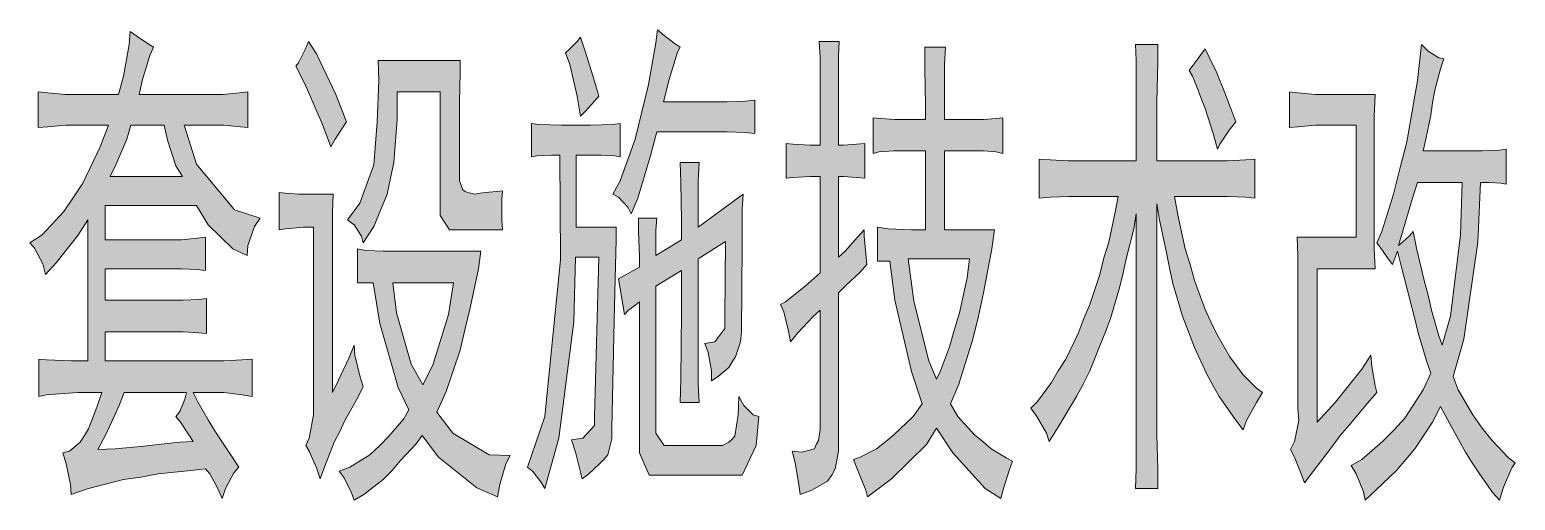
# Model space of a CAD drawing. Header units: millimetres. Extents: x 568 to 3948041, y -25191 to 63890.
# Drawn here: x 3943795 to 3945156, y -12671 to -12240 of the extents above; entities that cross this region are included whole.
import ezdxf

# ---------------------------------------------------------------- set-up
doc = ezdxf.new("R2010")
doc.units = ezdxf.units.MM

msp = doc.modelspace()

# ---------------------------------------------------------------- hatches: boundary and pattern name
h = msp.add_hatch(color=0)
h.paths.add_polyline_path([(3943908.5, -12255.7), (3943905.4, -12263.3), (3943898.6, -12285.3), (3943895.6, -12299), (3943964.7, -12299), (3943972.3, -12299), (3943987.5, -12297.5), (3943995.1, -12296.7), (3943995.1, -12329.4), (3943988.2, -12328.7), (3943973, -12327.1), (3943964.7, -12327.1), (3943936.6, -12327.1), (3943948, -12362.8), (3943982.9, -12404.6), (3944006.5, -12412.2), (3944001.2, -12419.8), (3943995.1, -12437.3), (3943994.3, -12446.4), (3943981.4, -12440.3), (3943958.6, -12418.3), (3943948, -12400.8), (3943864.4, -12400.8), (3943864.4, -12432), (3943926.7, -12432), (3943934.3, -12432), (3943948.7, -12430.5), (3943956.3, -12429.7), (3943956.3, -12460.1), (3943948.7, -12459.3), (3943934.3, -12458.6), (3943926.7, -12458.6), (3943864.4, -12458.6), (3943864.4, -12487.4), (3943928.2, -12487.4), (3943935.8, -12487.4), (3943950.3, -12486.7), (3943957.1, -12485.9), (3943957.1, -12517.8), (3943950.3, -12517.1), (3943935.8, -12516.3), (3943928.2, -12516.3), (3943864.4, -12516.3), (3943864.4, -12542.9), (3943965.4, -12542.9), (3943973, -12542.9), (3943989.8, -12542.1), (3943998.9, -12541.4), (3943998.9, -12575.6), (3943989.8, -12574.1), (3943973, -12571.8), (3943965.4, -12571.8), (3943944.9, -12571.8), (3943949.5, -12580.9), (3943958.6, -12596.8), (3943963.2, -12604.4), (3943967.7, -12611.3), (3943979.9, -12629.5), (3943986.7, -12640.1), (3943982.2, -12645.5), (3943974.6, -12659.9), (3943971.5, -12669), (3943967.7, -12659.9), (3943960.1, -12646.2), (3943956.3, -12641.7), (3943942.7, -12643.2), (3943913, -12646.2), (3943897.1, -12649.3), (3943881.1, -12651.5), (3943849.2, -12659.9), (3943833.3, -12665.2), (3943832.5, -12656.1), (3943828.7, -12637.1), (3943825.7, -12627.2), (3943831.7, -12625.7), (3943841.6, -12617.4), (3943845.4, -12611.3), (3943849.2, -12605.2), (3943856.8, -12585.4), (3943861.4, -12571.8), (3943839.3, -12571.8), (3943810.5, -12574.1), (3943803.6, -12575.6), (3943803.6, -12541.4), (3943810.5, -12542.1), (3943833.3, -12542.9), (3943848.4, -12542.9), (3943848.4, -12413.7), (3943839.3, -12428.2), (3943819.6, -12453.3), (3943809.7, -12463.9), (3943807.4, -12454), (3943799.8, -12439.6), (3943795.3, -12435), (3943806.7, -12427.4), (3943826.4, -12406.1), (3943835.5, -12393.2), (3943843.9, -12380.3), (3943859.8, -12346.9), (3943867.4, -12327.1), (3943835.5, -12327.1), (3943827.9, -12327.1), (3943812, -12328.7), (3943802.9, -12329.4), (3943802.9, -12296.7), (3943812, -12297.5), (3943827.9, -12299), (3943835.5, -12299), (3943876.6, -12299), (3943881.1, -12282.3), (3943886.4, -12253.4), (3943887.2, -12241.3), (3943893.3, -12245.8), (3943903.9, -12252.7)])
h.paths.add_polyline_path([(3943857.6, -12624.2), (3943873.5, -12623.4), (3943897.1, -12621.2), (3943905.4, -12620.4), (3943913, -12619.6), (3943932.8, -12617.4), (3943944.9, -12616.6), (3943941.1, -12610.5), (3943933.5, -12599.1), (3943929, -12593.8), (3943932.8, -12589.2), (3943937.3, -12577.9), (3943938.9, -12571.8), (3943881.9, -12571.8), (3943877.3, -12583.9), (3943865.2, -12609.8)])
h.paths.add_polyline_path([(3943935.1, -12374.2), (3943929, -12364.4), (3943921.4, -12340.8), (3943918.3, -12327.1), (3943888, -12327.1), (3943884.2, -12340), (3943874.3, -12363.6), (3943869, -12374.2)])
h = msp.add_hatch(color=0)
h.dxf.hatch_style = 2
h.paths.add_polyline_path([(3944390.9, -12255.7), (3944388.6, -12260.3), (3944381, -12285.3), (3944375.7, -12305.9), (3944425.9, -12305.9), (3944434.2, -12305.9), (3944450.9, -12305.1), (3944459.3, -12304.3), (3944459.3, -12334.7), (3944450.9, -12334), (3944434.2, -12333.2), (3944425.9, -12333.2), (3944369.6, -12333.2), (3944363.6, -12356), (3944352.2, -12394), (3944346.1, -12408.4), (3944343, -12402.3), (3944334.7, -12393.2), (3944329.4, -12390.2), (3944336.2, -12378), (3944349.9, -12340), (3944356, -12315), (3944362, -12289.9), (3944368.9, -12251.9), (3944370.4, -12239.8), (3944376.5, -12245.1), (3944386.4, -12252.7)])
h = msp.add_hatch(color=0)
h.dxf.hatch_style = 2
h.paths.add_polyline_path([(3944050.5, -12250.4), (3944058.1, -12261.8), (3944075.6, -12299), (3944085.5, -12324.1), (3944082.5, -12328.7), (3944074.9, -12340), (3944071.1, -12346.9), (3944063.5, -12326.4), (3944047.5, -12289.9), (3944039.1, -12273.2), (3944041.4, -12270.2), (3944047.5, -12258)])
h = msp.add_hatch(color=0)
h.dxf.hatch_style = 2
h.paths.add_polyline_path([(3944299.7, -12246.6), (3944304.3, -12260.3), (3944312.7, -12286.9), (3944316.5, -12300.5), (3944312.7, -12305.1), (3944304.3, -12314.2), (3944299.7, -12318.8), (3944296.7, -12300.5), (3944289.9, -12271.7), (3944286.1, -12261), (3944289.9, -12257.2), (3944296.7, -12250.4)])
h = msp.add_hatch(color=0)
h.dxf.hatch_style = 2
h.paths.add_polyline_path([(3944559.6, -12422.9), (3944559.6, -12428.9), (3944561.1, -12444.9), (3944561.9, -12454.8), (3944555.8, -12461.6), (3944542.9, -12473.8), (3944536, -12480.6), (3944536, -12615.1), (3944536, -12625.7), (3944533, -12641.7), (3944529.9, -12647.7), (3944526.1, -12653.1), (3944511.7, -12661.4), (3944501.1, -12665.2), (3944499.6, -12656.1), (3944496.5, -12636.4), (3944493.5, -12625.7), (3944502.6, -12626.5), (3944514, -12623.4), (3944515.5, -12619.6), (3944517.8, -12615.8), (3944519.3, -12606), (3944519.3, -12600.6), (3944519.3, -12496.6), (3944512.5, -12502.6), (3944498.8, -12517.1), (3944492, -12525.4), (3944490.4, -12515.6), (3944485.9, -12498.1), (3944482.8, -12491.2), (3944487.4, -12489), (3944505.6, -12474.5), (3944519.3, -12462.4), (3944519.3, -12374.2), (3944510.2, -12374.2), (3944494.2, -12375), (3944488.2, -12375.8), (3944488.2, -12343.8), (3944494.2, -12344.6), (3944510.2, -12345.4), (3944519.3, -12345.4), (3944519.3, -12313.5), (3944519.3, -12265.6), (3944518.5, -12250.4), (3944536.8, -12250.4), (3944536, -12263.3), (3944536, -12311.2), (3944536, -12345.4), (3944540.6, -12345.4), (3944552.7, -12344.6), (3944560.3, -12343.8), (3944560.3, -12375.8), (3944552.7, -12375), (3944540.6, -12374.2), (3944536, -12374.2), (3944536, -12447.9), (3944542.1, -12442.6), (3944553.5, -12429.7)])
h = msp.add_hatch(color=0)
h.paths.add_polyline_path([(3944571.7, -12420.6), (3944581.6, -12422.1), (3944602.9, -12422.9), (3944615.8, -12422.9), (3944615.8, -12350.7), (3944595.3, -12350.7), (3944586.9, -12350.7), (3944573.2, -12351.4), (3944567.9, -12353), (3944567.9, -12320.3), (3944574.8, -12321.1), (3944587.7, -12321.8), (3944593, -12321.8), (3944615.8, -12321.8), (3944615.8, -12308.9), (3944615, -12275.5), (3944615, -12255.7), (3944634, -12255.7), (3944633.3, -12271.7), (3944633.3, -12305.1), (3944633.3, -12321.8), (3944664.4, -12321.8), (3944669, -12321.8), (3944680.4, -12321.1), (3944686.5, -12320.3), (3944686.5, -12353), (3944680.4, -12351.4), (3944669, -12350.7), (3944664.4, -12350.7), (3944633.3, -12350.7), (3944633.3, -12422.9), (3944678.9, -12422.9), (3944676.6, -12440.3), (3944669, -12480.6), (3944664.4, -12501.9), (3944659.1, -12523.1), (3944646.2, -12564.2), (3944638.6, -12582.4), (3944645.4, -12593.8), (3944660.6, -12610.5), (3944668.2, -12616.6), (3944675.8, -12623.4), (3944689.5, -12631.8), (3944695.6, -12634.8), (3944692.5, -12643.2), (3944687.2, -12659.9), (3944684.9, -12669), (3944670.5, -12659.9), (3944640.9, -12627.2), (3944625.7, -12604.4), (3944616.6, -12619.6), (3944584.6, -12650.8), (3944562.6, -12667.5), (3944561.1, -12661.4), (3944554.3, -12644.7), (3944549.7, -12633.3), (3944555.8, -12631), (3944571, -12623.4), (3944579.3, -12616.6), (3944586.9, -12610.5), (3944604.4, -12593.8), (3944612.8, -12582.4), (3944602.9, -12552.8), (3944587.7, -12487.4), (3944583.1, -12451.7), (3944571.7, -12451.7)])
h.paths.add_polyline_path([(3944599.8, -12449.5), (3944605.2, -12488.2), (3944618.8, -12542.9), (3944625.7, -12559.6), (3944629.5, -12552), (3944637.8, -12530), (3944642.4, -12514), (3944646.9, -12498.8), (3944653.8, -12466.9), (3944656.1, -12449.5)])
h = msp.add_hatch(color=0)
h.dxf.hatch_style = 2
h.paths.add_polyline_path([(3944808.8, -12359.8), (3944808.8, -12325.6), (3944808.8, -12304.3), (3944808.8, -12267.9), (3944808, -12253.4), (3944828.5, -12253.4), (3944828.5, -12270.2), (3944827.8, -12305.9), (3944827.8, -12325.6), (3944827.8, -12359.8), (3944884.7, -12359.8), (3944892.3, -12359.8), (3944909.1, -12359), (3944917.4, -12358.3), (3944917.4, -12394), (3944909.1, -12393.2), (3944893.1, -12392.5), (3944885.5, -12392.5), (3944843.7, -12392.5), (3944846.8, -12409.2), (3944853.6, -12440.3), (3944858.2, -12454.8), (3944862, -12469.2), (3944871.8, -12495.8), (3944877.2, -12507.2), (3944882.5, -12518.6), (3944894.6, -12539.1), (3944900.7, -12547.5), (3944906.8, -12555.8), (3944918.9, -12568), (3944924.3, -12571.8), (3944918.9, -12580.9), (3944909.8, -12597.6), (3944906.8, -12606), (3944899.2, -12596.1), (3944884.7, -12575.6), (3944879.4, -12565.7), (3944873.4, -12555.1), (3944862, -12530.7), (3944856.6, -12516.3), (3944851.3, -12501.9), (3944842.2, -12472.2), (3944839.2, -12457.8), (3944836.1, -12442.6), (3944830, -12413.7), (3944827.8, -12399.3), (3944827.8, -12596.8), (3944827.8, -12610.5), (3944828.5, -12641.7), (3944828.5, -12659.9), (3944808, -12659.9), (3944808.8, -12641.7), (3944808.8, -12610.5), (3944808.8, -12596.8), (3944808.8, -12408.4), (3944806.5, -12422.1), (3944799.7, -12449.5), (3944796.6, -12463.9), (3944792.8, -12478.3), (3944785.2, -12504.2), (3944780.7, -12516.3), (3944776.1, -12527.7), (3944766.2, -12552), (3944760.1, -12564.2), (3944754.1, -12575.6), (3944738.1, -12602.2), (3944729, -12616.6), (3944726.7, -12609), (3944717.6, -12593.8), (3944712.3, -12586.2), (3944718.4, -12580.1), (3944731.3, -12562.7), (3944737.4, -12552), (3944744.2, -12541.4), (3944755.6, -12517.8), (3944760.9, -12504.2), (3944766.2, -12491.2), (3944775.3, -12463.9), (3944779.1, -12448.7), (3944783.7, -12434.3), (3944789.8, -12405.4), (3944792.1, -12392.5), (3944754.1, -12392.5), (3944747.2, -12392.5), (3944729.8, -12393.2), (3944719.9, -12394), (3944719.9, -12358.3), (3944729.8, -12359), (3944746.5, -12359.8), (3944753.3, -12359.8)])
h = msp.add_hatch(color=0)
h.dxf.hatch_style = 2
h.paths.add_polyline_path([(3944871.8, -12257.2), (3944875.6, -12264.8), (3944882.5, -12279.3), (3944885.5, -12286.1), (3944888.5, -12293.7), (3944895.4, -12311.9), (3944899.9, -12324.1), (3944893.9, -12331.7), (3944885.5, -12344.6), (3944883.2, -12349.2), (3944879.4, -12334.7), (3944871.8, -12311.9), (3944868.8, -12304.3), (3944865.8, -12296), (3944860.4, -12282.3), (3944857.4, -12277)])
h = msp.add_hatch(color=0)
h.paths.add_polyline_path([(3945099, -12557.3), (3945103.6, -12569.5), (3945117.2, -12592.3), (3945125.6, -12604.4), (3945134.7, -12615.8), (3945149.9, -12631.8), (3945156, -12636.4), (3945152.9, -12640.9), (3945145.3, -12658.4), (3945141.5, -12670.5), (3945135.5, -12663.7), (3945123.3, -12646.2), (3945116.5, -12636.4), (3945110.4, -12626.5), (3945096, -12600.6), (3945087.6, -12584.7), (3945080, -12599.1), (3945064, -12623.4), (3945055.7, -12633.3), (3945047.3, -12643.2), (3945028.3, -12661.4), (3945018.5, -12670.5), (3945016.9, -12662.9), (3945010.1, -12646.2), (3945005.5, -12638.6), (3945015.4, -12633.3), (3945034.4, -12616.6), (3945045.1, -12606), (3945054.9, -12595.3), (3945071.6, -12569.5), (3945078.5, -12554.3), (3945074.7, -12542.9), (3945067.1, -12517.1), (3945063.3, -12501.9), (3945059.5, -12486.7), (3945051.9, -12457), (3945048.1, -12442.6), (3945043.5, -12454.8), (3945039, -12448.7), (3945032.1, -12438.8), (3945029.1, -12435), (3945033.7, -12424.4), (3945044.3, -12390.2), (3945050.4, -12365.9), (3945056.5, -12342.3), (3945066.3, -12286.1), (3945070.1, -12253.4), (3945076.2, -12259.5), (3945086.1, -12265.6), (3945090.6, -12266.4), (3945087.6, -12275.5), (3945082.3, -12295.2), (3945080, -12306.6), (3945078.5, -12318), (3945073.9, -12340), (3945071.6, -12350.7), (3945116.5, -12350.7), (3945125.6, -12350.7), (3945141.5, -12349.9), (3945147.6, -12349.2), (3945147.6, -12381.1), (3945143.1, -12380.3), (3945131.7, -12379.6), (3945124.1, -12379.6), (3945121.8, -12434.3), (3945108.9, -12523.1)])
h.paths.add_polyline_path([(3945048.9, -12437.3), (3945052.7, -12434.3), (3945059.5, -12428.2), (3945062.5, -12424.4), (3945065.6, -12439.6), (3945072.4, -12469.2), (3945076.2, -12482.9), (3945079.2, -12496.6), (3945086.1, -12520.1), (3945089.1, -12528.5), (3945096.7, -12501.9), (3945105.8, -12427.4), (3945107.4, -12379.6), (3945066.3, -12379.6), (3945061.8, -12394), (3945053.4, -12422.9)])
h = msp.add_hatch(color=0)
h.dxf.hatch_style = 2
h.paths.add_polyline_path([(3944187.3, -12422.9), (3944179.7, -12422.9), (3944171.3, -12409.9), (3944171.3, -12397.8), (3944171.3, -12296.7), (3944131.8, -12296.7), (3944131.8, -12321.8), (3944128.8, -12361.3), (3944125.8, -12375.8), (3944122.7, -12390.2), (3944110.6, -12419.8), (3944100.7, -12435), (3944099.2, -12428.9), (3944092.3, -12418.3), (3944086.2, -12413.7), (3944097.6, -12398.5), (3944110.6, -12363.6), (3944112.1, -12343.8), (3944113.6, -12324.1), (3944115.1, -12286.1), (3944114.4, -12267.9), (3944189.6, -12267.9), (3944189.6, -12279.3), (3944188.8, -12305.9), (3944188.8, -12321.8), (3944188.8, -12370.4), (3944188.8, -12378), (3944191.9, -12386.4), (3944194.1, -12387.9), (3944196.4, -12388.7), (3944203.3, -12390.2), (3944207.8, -12389.4), (3944212.4, -12388.7), (3944223, -12387.9), (3944228.3, -12387.2), (3944227.6, -12395.5), (3944227.6, -12413.7), (3944228.3, -12422.9)])
h = msp.add_hatch(color=0)
h.dxf.hatch_style = 2
h.paths.add_polyline_path([(3945027.6, -12299), (3945026.8, -12319.5), (3945026.8, -12360.6), (3945026.8, -12381.1), (3945026.8, -12402.3), (3945026.8, -12440.3), (3945027.6, -12458.6), (3944974.4, -12458.6), (3944974.4, -12599.1), (3944991.1, -12580.9), (3945015.4, -12550.5), (3945023.8, -12537.6), (3945024.5, -12548.2), (3945027.6, -12565.7), (3945029.1, -12571.8), (3945020.7, -12581.6), (3945004, -12601.4), (3944995.7, -12611.3), (3944988.1, -12621.2), (3944971.4, -12643.2), (3944963, -12654.6), (3944960, -12646.2), (3944953.9, -12631), (3944950.1, -12624.2), (3944953.9, -12616.6), (3944957.7, -12597.6), (3944956.9, -12586.2), (3944956.9, -12487.4), (3944956.9, -12474.5), (3944956.9, -12446.4), (3944956.2, -12429.7), (3945010.1, -12429.7), (3945010.1, -12327.1), (3944980.5, -12327.1), (3944972.9, -12327.1), (3944956.9, -12328.7), (3944949.3, -12329.4), (3944949.3, -12296.7), (3944956.9, -12297.5), (3944972.9, -12299), (3944980.5, -12299)])
h = msp.add_hatch(color=0)
h.dxf.hatch_style = 2
h.paths.add_polyline_path([(3944336.2, -12356), (3944330.9, -12355.2), (3944318.7, -12354.5), (3944312.7, -12354.5), (3944295.9, -12354.5), (3944295.9, -12420.6), (3944332.4, -12420.6), (3944332.4, -12432), (3944331.6, -12467.7), (3944330.9, -12492.8), (3944328.6, -12604.4), (3944328.6, -12614.3), (3944324.8, -12628.8), (3944321, -12633.3), (3944317.2, -12637.1), (3944307.3, -12646.2), (3944301.3, -12650.8), (3944299.7, -12644.7), (3944295.2, -12626.5), (3944291.4, -12615.1), (3944302, -12613.6), (3944312.7, -12602.2), (3944312.7, -12593.8), (3944316.5, -12447.9), (3944295.2, -12447.9), (3944293.7, -12507.2), (3944280, -12613.6), (3944267.1, -12659.9), (3944263.3, -12653.8), (3944255.7, -12643.9), (3944251.1, -12640.1), (3944267.1, -12593.8), (3944281.5, -12450.2), (3944280.7, -12354.5), (3944273.1, -12354.5), (3944260.2, -12355.2), (3944254.9, -12356), (3944254.9, -12325.6), (3944261.8, -12326.4), (3944282.3, -12327.1), (3944295.2, -12327.1), (3944308.9, -12327.1), (3944329.4, -12326.4), (3944336.2, -12325.6)])
h = msp.add_hatch(color=0)
h.dxf.hatch_style = 2
h.paths.add_polyline_path([(3944353.7, -12457), (3944353.7, -12447.2), (3944352.9, -12424.4), (3944352.9, -12412.2), (3944369.6, -12412.2), (3944368.9, -12423.6), (3944368.9, -12440.3), (3944368.9, -12446.4), (3944392.4, -12432), (3944392.4, -12414.5), (3944391.7, -12379.6), (3944390.9, -12361.3), (3944408.4, -12361.3), (3944407.6, -12378), (3944407.6, -12407.7), (3944407.6, -12420.6), (3944448.7, -12390.2), (3944447.9, -12403.9), (3944447.9, -12427.4), (3944447.9, -12437.3), (3944447.1, -12516.3), (3944446.4, -12525.4), (3944441.8, -12539.1), (3944438.8, -12543.7), (3944435.7, -12549), (3944425.9, -12557.3), (3944419.8, -12561.1), (3944419.8, -12552), (3944416.7, -12535.3), (3944413.7, -12526.9), (3944422.8, -12525.4), (3944431.9, -12513.3), (3944431.9, -12503.4), (3944432.7, -12433.5), (3944407.6, -12449.5), (3944407.6, -12498.1), (3944407.6, -12564.2), (3944408.4, -12580.9), (3944390.9, -12580.9), (3944391.7, -12559.6), (3944392.4, -12498.8), (3944392.4, -12460.1), (3944368.9, -12474.5), (3944368.9, -12596.8), (3944368.9, -12609), (3944376.5, -12620.4), (3944384.1, -12620.4), (3944425.1, -12620.4), (3944429.7, -12620.4), (3944435.7, -12617.4), (3944438, -12615.1), (3944441.1, -12612), (3944444.1, -12592.3), (3944444.9, -12575.6), (3944449.4, -12583.9), (3944457.8, -12592.3), (3944463.1, -12593.8), (3944460.8, -12620.4), (3944447.9, -12647.7), (3944437.3, -12647.7), (3944371.2, -12647.7), (3944362.8, -12647.7), (3944353.7, -12627.2), (3944353.7, -12607.5), (3944353.7, -12489), (3944350.6, -12491.2), (3944343.8, -12496.6), (3944340, -12500.4), (3944334.7, -12467.7)])
h = msp.add_hatch(color=0)
h.dxf.hatch_style = 2
h.paths.add_polyline_path([(3944073.3, -12390.2), (3944072.6, -12406.9), (3944072.6, -12442.6), (3944072.6, -12462.4), (3944072.6, -12571.8), (3944077.9, -12561.1), (3944087.8, -12539.9), (3944092.3, -12528.5), (3944093.1, -12537.6), (3944097.6, -12556.6), (3944100.7, -12566.5), (3944095.4, -12577.1), (3944084, -12597.6), (3944079.4, -12607.5), (3944074.1, -12617.4), (3944065.7, -12639.4), (3944061.2, -12650.8), (3944058.1, -12640.9), (3944051.3, -12625.7), (3944048.3, -12620.4), (3944051.3, -12613.6), (3944055.1, -12592.3), (3944055.1, -12579.4), (3944055.1, -12420.6), (3944046, -12420.6), (3944030, -12422.1), (3944023.9, -12422.9), (3944023.9, -12388.7), (3944029.3, -12389.4), (3944041.4, -12390.2), (3944048.3, -12390.2)])
h = msp.add_hatch(color=0)
h.paths.add_polyline_path([(3944095.4, -12440.3), (3944103, -12441.9), (3944118.9, -12442.6), (3944128, -12442.6), (3944208.6, -12442.6), (3944206.3, -12458.6), (3944198.7, -12494.3), (3944194.1, -12513.3), (3944189.6, -12533), (3944176.7, -12571), (3944168.3, -12590), (3944182.7, -12609), (3944216.2, -12628.8), (3944235.2, -12629.5), (3944231.4, -12637.1), (3944226, -12656.1), (3944223.8, -12667.5), (3944204.8, -12659.1), (3944169.8, -12631), (3944154.6, -12611.3), (3944149.3, -12618.9), (3944134.9, -12634.1), (3944127.3, -12643.2), (3944118.9, -12651.5), (3944101.4, -12665.2), (3944092.3, -12670.5), (3944090, -12663.7), (3944083.2, -12650), (3944078.7, -12643.9), (3944088.5, -12640.1), (3944106.8, -12628.8), (3944115.9, -12620.4), (3944124.2, -12612), (3944137.9, -12596.1), (3944142.5, -12587.7), (3944132.6, -12567.2), (3944115.9, -12508.7), (3944109.8, -12471.5), (3944095.4, -12471.5)])
h.paths.add_polyline_path([(3944155.4, -12564.9), (3944164.5, -12546.7), (3944178.9, -12500.4), (3944183.5, -12471.5), (3944128, -12471.5), (3944131.1, -12498.8), (3944144.7, -12545.9)])

# ---------------------------------------------------------------- linework, layer by layer
at = {"color": 0, "lineweight": 0}
for points in [[(3943908.5, -12255.7), (3943905.4, -12263.3), (3943898.6, -12285.3), (3943895.6, -12299), (3943964.7, -12299), (3943972.3, -12299), (3943987.5, -12297.5), (3943995.1, -12296.7), (3943995.1, -12329.4), (3943988.2, -12328.7), (3943973, -12327.1), (3943964.7, -12327.1), (3943936.6, -12327.1), (3943948, -12362.8), (3943982.9, -12404.6), (3944006.5, -12412.2), (3944001.2, -12419.8), (3943995.1, -12437.3), (3943994.3, -12446.4), (3943981.4, -12440.3), (3943958.6, -12418.3), (3943948, -12400.8), (3943864.4, -12400.8), (3943864.4, -12432), (3943926.7, -12432), (3943934.3, -12432), (3943948.7, -12430.5), (3943956.3, -12429.7), (3943956.3, -12460.1), (3943948.7, -12459.3), (3943934.3, -12458.6), (3943926.7, -12458.6), (3943864.4, -12458.6), (3943864.4, -12487.4), (3943928.2, -12487.4), (3943935.8, -12487.4), (3943950.3, -12486.7), (3943957.1, -12485.9), (3943957.1, -12517.8), (3943950.3, -12517.1), (3943935.8, -12516.3), (3943928.2, -12516.3), (3943864.4, -12516.3), (3943864.4, -12542.9), (3943965.4, -12542.9), (3943973, -12542.9), (3943989.8, -12542.1), (3943998.9, -12541.4), (3943998.9, -12575.6), (3943989.8, -12574.1), (3943973, -12571.8), (3943965.4, -12571.8), (3943944.9, -12571.8), (3943949.5, -12580.9), (3943958.6, -12596.8), (3943963.2, -12604.4), (3943967.7, -12611.3), (3943979.9, -12629.5), (3943986.7, -12640.1), (3943982.2, -12645.5), (3943974.6, -12659.9), (3943971.5, -12669), (3943967.7, -12659.9), (3943960.1, -12646.2), (3943956.3, -12641.7), (3943942.7, -12643.2), (3943913, -12646.2), (3943897.1, -12649.3), (3943881.1, -12651.5), (3943849.2, -12659.9), (3943833.3, -12665.2), (3943832.5, -12656.1), (3943828.7, -12637.1), (3943825.7, -12627.2), (3943831.7, -12625.7), (3943841.6, -12617.4), (3943845.4, -12611.3), (3943849.2, -12605.2), (3943856.8, -12585.4), (3943861.4, -12571.8), (3943839.3, -12571.8), (3943810.5, -12574.1), (3943803.6, -12575.6), (3943803.6, -12541.4), (3943810.5, -12542.1), (3943833.3, -12542.9), (3943848.4, -12542.9), (3943848.4, -12413.7), (3943839.3, -12428.2), (3943819.6, -12453.3), (3943809.7, -12463.9), (3943807.4, -12454), (3943799.8, -12439.6), (3943795.3, -12435), (3943806.7, -12427.4), (3943826.4, -12406.1), (3943835.5, -12393.2), (3943843.9, -12380.3), (3943859.8, -12346.9), (3943867.4, -12327.1), (3943835.5, -12327.1), (3943827.9, -12327.1), (3943812, -12328.7), (3943802.9, -12329.4), (3943802.9, -12296.7), (3943812, -12297.5), (3943827.9, -12299), (3943835.5, -12299), (3943876.6, -12299), (3943881.1, -12282.3), (3943886.4, -12253.4), (3943887.2, -12241.3), (3943893.3, -12245.8), (3943903.9, -12252.7)], [(3944390.9, -12255.7), (3944388.6, -12260.3), (3944381, -12285.3), (3944375.7, -12305.9), (3944425.9, -12305.9), (3944434.2, -12305.9), (3944450.9, -12305.1), (3944459.3, -12304.3), (3944459.3, -12334.7), (3944450.9, -12334), (3944434.2, -12333.2), (3944425.9, -12333.2), (3944369.6, -12333.2), (3944363.6, -12356), (3944352.2, -12394), (3944346.1, -12408.4), (3944343, -12402.3), (3944334.7, -12393.2), (3944329.4, -12390.2), (3944336.2, -12378), (3944349.9, -12340), (3944356, -12315), (3944362, -12289.9), (3944368.9, -12251.9), (3944370.4, -12239.8), (3944376.5, -12245.1), (3944386.4, -12252.7)], [(3944050.5, -12250.4), (3944058.1, -12261.8), (3944075.6, -12299), (3944085.5, -12324.1), (3944082.5, -12328.7), (3944074.9, -12340), (3944071.1, -12346.9), (3944063.5, -12326.4), (3944047.5, -12289.9), (3944039.1, -12273.2), (3944041.4, -12270.2), (3944047.5, -12258)], [(3944299.7, -12246.6), (3944304.3, -12260.3), (3944312.7, -12286.9), (3944316.5, -12300.5), (3944312.7, -12305.1), (3944304.3, -12314.2), (3944299.7, -12318.8), (3944296.7, -12300.5), (3944289.9, -12271.7), (3944286.1, -12261), (3944289.9, -12257.2), (3944296.7, -12250.4)], [(3944559.6, -12422.9), (3944559.6, -12428.9), (3944561.1, -12444.9), (3944561.9, -12454.8), (3944555.8, -12461.6), (3944542.9, -12473.8), (3944536, -12480.6), (3944536, -12615.1), (3944536, -12625.7), (3944533, -12641.7), (3944529.9, -12647.7), (3944526.1, -12653.1), (3944511.7, -12661.4), (3944501.1, -12665.2), (3944499.6, -12656.1), (3944496.5, -12636.4), (3944493.5, -12625.7), (3944502.6, -12626.5), (3944514, -12623.4), (3944515.5, -12619.6), (3944517.8, -12615.8), (3944519.3, -12606), (3944519.3, -12600.6), (3944519.3, -12496.6), (3944512.5, -12502.6), (3944498.8, -12517.1), (3944492, -12525.4), (3944490.4, -12515.6), (3944485.9, -12498.1), (3944482.8, -12491.2), (3944487.4, -12489), (3944505.6, -12474.5), (3944519.3, -12462.4), (3944519.3, -12374.2), (3944510.2, -12374.2), (3944494.2, -12375), (3944488.2, -12375.8), (3944488.2, -12343.8), (3944494.2, -12344.6), (3944510.2, -12345.4), (3944519.3, -12345.4), (3944519.3, -12313.5), (3944519.3, -12265.6), (3944518.5, -12250.4), (3944536.8, -12250.4), (3944536, -12263.3), (3944536, -12311.2), (3944536, -12345.4), (3944540.6, -12345.4), (3944552.7, -12344.6), (3944560.3, -12343.8), (3944560.3, -12375.8), (3944552.7, -12375), (3944540.6, -12374.2), (3944536, -12374.2), (3944536, -12447.9), (3944542.1, -12442.6), (3944553.5, -12429.7)], [(3944571.7, -12420.6), (3944581.6, -12422.1), (3944602.9, -12422.9), (3944615.8, -12422.9), (3944615.8, -12350.7), (3944595.3, -12350.7), (3944586.9, -12350.7), (3944573.2, -12351.4), (3944567.9, -12353), (3944567.9, -12320.3), (3944574.8, -12321.1), (3944587.7, -12321.8), (3944593, -12321.8), (3944615.8, -12321.8), (3944615.8, -12308.9), (3944615, -12275.5), (3944615, -12255.7), (3944634, -12255.7), (3944633.3, -12271.7), (3944633.3, -12305.1), (3944633.3, -12321.8), (3944664.4, -12321.8), (3944669, -12321.8), (3944680.4, -12321.1), (3944686.5, -12320.3), (3944686.5, -12353), (3944680.4, -12351.4), (3944669, -12350.7), (3944664.4, -12350.7), (3944633.3, -12350.7), (3944633.3, -12422.9), (3944678.9, -12422.9), (3944676.6, -12440.3), (3944669, -12480.6), (3944664.4, -12501.9), (3944659.1, -12523.1), (3944646.2, -12564.2), (3944638.6, -12582.4), (3944645.4, -12593.8), (3944660.6, -12610.5), (3944668.2, -12616.6), (3944675.8, -12623.4), (3944689.5, -12631.8), (3944695.6, -12634.8), (3944692.5, -12643.2), (3944687.2, -12659.9), (3944684.9, -12669), (3944670.5, -12659.9), (3944640.9, -12627.2), (3944625.7, -12604.4), (3944616.6, -12619.6), (3944584.6, -12650.8), (3944562.6, -12667.5), (3944561.1, -12661.4), (3944554.3, -12644.7), (3944549.7, -12633.3), (3944555.8, -12631), (3944571, -12623.4), (3944579.3, -12616.6), (3944586.9, -12610.5), (3944604.4, -12593.8), (3944612.8, -12582.4), (3944602.9, -12552.8), (3944587.7, -12487.4), (3944583.1, -12451.7), (3944571.7, -12451.7)], [(3944808.8, -12359.8), (3944808.8, -12325.6), (3944808.8, -12304.3), (3944808.8, -12267.9), (3944808, -12253.4), (3944828.5, -12253.4), (3944828.5, -12270.2), (3944827.8, -12305.9), (3944827.8, -12325.6), (3944827.8, -12359.8), (3944884.7, -12359.8), (3944892.3, -12359.8), (3944909.1, -12359), (3944917.4, -12358.3), (3944917.4, -12394), (3944909.1, -12393.2), (3944893.1, -12392.5), (3944885.5, -12392.5), (3944843.7, -12392.5), (3944846.8, -12409.2), (3944853.6, -12440.3), (3944858.2, -12454.8), (3944862, -12469.2), (3944871.8, -12495.8), (3944877.2, -12507.2), (3944882.5, -12518.6), (3944894.6, -12539.1), (3944900.7, -12547.5), (3944906.8, -12555.8), (3944918.9, -12568), (3944924.3, -12571.8), (3944918.9, -12580.9), (3944909.8, -12597.6), (3944906.8, -12606), (3944899.2, -12596.1), (3944884.7, -12575.6), (3944879.4, -12565.7), (3944873.4, -12555.1), (3944862, -12530.7), (3944856.6, -12516.3), (3944851.3, -12501.9), (3944842.2, -12472.2), (3944839.2, -12457.8), (3944836.1, -12442.6), (3944830, -12413.7), (3944827.8, -12399.3), (3944827.8, -12596.8), (3944827.8, -12610.5), (3944828.5, -12641.7), (3944828.5, -12659.9), (3944808, -12659.9), (3944808.8, -12641.7), (3944808.8, -12610.5), (3944808.8, -12596.8), (3944808.8, -12408.4), (3944806.5, -12422.1), (3944799.7, -12449.5), (3944796.6, -12463.9), (3944792.8, -12478.3), (3944785.2, -12504.2), (3944780.7, -12516.3), (3944776.1, -12527.7), (3944766.2, -12552), (3944760.1, -12564.2), (3944754.1, -12575.6), (3944738.1, -12602.2), (3944729, -12616.6), (3944726.7, -12609), (3944717.6, -12593.8), (3944712.3, -12586.2), (3944718.4, -12580.1), (3944731.3, -12562.7), (3944737.4, -12552), (3944744.2, -12541.4), (3944755.6, -12517.8), (3944760.9, -12504.2), (3944766.2, -12491.2), (3944775.3, -12463.9), (3944779.1, -12448.7), (3944783.7, -12434.3), (3944789.8, -12405.4), (3944792.1, -12392.5), (3944754.1, -12392.5), (3944747.2, -12392.5), (3944729.8, -12393.2), (3944719.9, -12394), (3944719.9, -12358.3), (3944729.8, -12359), (3944746.5, -12359.8), (3944753.3, -12359.8)], [(3944871.8, -12257.2), (3944875.6, -12264.8), (3944882.5, -12279.3), (3944885.5, -12286.1), (3944888.5, -12293.7), (3944895.4, -12311.9), (3944899.9, -12324.1), (3944893.9, -12331.7), (3944885.5, -12344.6), (3944883.2, -12349.2), (3944879.4, -12334.7), (3944871.8, -12311.9), (3944868.8, -12304.3), (3944865.8, -12296), (3944860.4, -12282.3), (3944857.4, -12277)], [(3945099, -12557.3), (3945103.6, -12569.5), (3945117.2, -12592.3), (3945125.6, -12604.4), (3945134.7, -12615.8), (3945149.9, -12631.8), (3945156, -12636.4), (3945152.9, -12640.9), (3945145.3, -12658.4), (3945141.5, -12670.5), (3945135.5, -12663.7), (3945123.3, -12646.2), (3945116.5, -12636.4), (3945110.4, -12626.5), (3945096, -12600.6), (3945087.6, -12584.7), (3945080, -12599.1), (3945064, -12623.4), (3945055.7, -12633.3), (3945047.3, -12643.2), (3945028.3, -12661.4), (3945018.5, -12670.5), (3945016.9, -12662.9), (3945010.1, -12646.2), (3945005.5, -12638.6), (3945015.4, -12633.3), (3945034.4, -12616.6), (3945045.1, -12606), (3945054.9, -12595.3), (3945071.6, -12569.5), (3945078.5, -12554.3), (3945074.7, -12542.9), (3945067.1, -12517.1), (3945063.3, -12501.9), (3945059.5, -12486.7), (3945051.9, -12457), (3945048.1, -12442.6), (3945043.5, -12454.8), (3945039, -12448.7), (3945032.1, -12438.8), (3945029.1, -12435), (3945033.7, -12424.4), (3945044.3, -12390.2), (3945050.4, -12365.9), (3945056.5, -12342.3), (3945066.3, -12286.1), (3945070.1, -12253.4), (3945076.2, -12259.5), (3945086.1, -12265.6), (3945090.6, -12266.4), (3945087.6, -12275.5), (3945082.3, -12295.2), (3945080, -12306.6), (3945078.5, -12318), (3945073.9, -12340), (3945071.6, -12350.7), (3945116.5, -12350.7), (3945125.6, -12350.7), (3945141.5, -12349.9), (3945147.6, -12349.2), (3945147.6, -12381.1), (3945143.1, -12380.3), (3945131.7, -12379.6), (3945124.1, -12379.6), (3945121.8, -12434.3), (3945108.9, -12523.1)], [(3944187.3, -12422.9), (3944179.7, -12422.9), (3944171.3, -12409.9), (3944171.3, -12397.8), (3944171.3, -12296.7), (3944131.8, -12296.7), (3944131.8, -12321.8), (3944128.8, -12361.3), (3944125.8, -12375.8), (3944122.7, -12390.2), (3944110.6, -12419.8), (3944100.7, -12435), (3944099.2, -12428.9), (3944092.3, -12418.3), (3944086.2, -12413.7), (3944097.6, -12398.5), (3944110.6, -12363.6), (3944112.1, -12343.8), (3944113.6, -12324.1), (3944115.1, -12286.1), (3944114.4, -12267.9), (3944189.6, -12267.9), (3944189.6, -12279.3), (3944188.8, -12305.9), (3944188.8, -12321.8), (3944188.8, -12370.4), (3944188.8, -12378), (3944191.9, -12386.4), (3944194.1, -12387.9), (3944196.4, -12388.7), (3944203.3, -12390.2), (3944207.8, -12389.4), (3944212.4, -12388.7), (3944223, -12387.9), (3944228.3, -12387.2), (3944227.6, -12395.5), (3944227.6, -12413.7), (3944228.3, -12422.9)], [(3945027.6, -12299), (3945026.8, -12319.5), (3945026.8, -12360.6), (3945026.8, -12381.1), (3945026.8, -12402.3), (3945026.8, -12440.3), (3945027.6, -12458.6), (3944974.4, -12458.6), (3944974.4, -12599.1), (3944991.1, -12580.9), (3945015.4, -12550.5), (3945023.8, -12537.6), (3945024.5, -12548.2), (3945027.6, -12565.7), (3945029.1, -12571.8), (3945020.7, -12581.6), (3945004, -12601.4), (3944995.7, -12611.3), (3944988.1, -12621.2), (3944971.4, -12643.2), (3944963, -12654.6), (3944960, -12646.2), (3944953.9, -12631), (3944950.1, -12624.2), (3944953.9, -12616.6), (3944957.7, -12597.6), (3944956.9, -12586.2), (3944956.9, -12487.4), (3944956.9, -12474.5), (3944956.9, -12446.4), (3944956.2, -12429.7), (3945010.1, -12429.7), (3945010.1, -12327.1), (3944980.5, -12327.1), (3944972.9, -12327.1), (3944956.9, -12328.7), (3944949.3, -12329.4), (3944949.3, -12296.7), (3944956.9, -12297.5), (3944972.9, -12299), (3944980.5, -12299)], [(3943935.1, -12374.2), (3943929, -12364.4), (3943921.4, -12340.8), (3943918.3, -12327.1), (3943888, -12327.1), (3943884.2, -12340), (3943874.3, -12363.6), (3943869, -12374.2)], [(3944336.2, -12356), (3944330.9, -12355.2), (3944318.7, -12354.5), (3944312.7, -12354.5), (3944295.9, -12354.5), (3944295.9, -12420.6), (3944332.4, -12420.6), (3944332.4, -12432), (3944331.6, -12467.7), (3944330.9, -12492.8), (3944328.6, -12604.4), (3944328.6, -12614.3), (3944324.8, -12628.8), (3944321, -12633.3), (3944317.2, -12637.1), (3944307.3, -12646.2), (3944301.3, -12650.8), (3944299.7, -12644.7), (3944295.2, -12626.5), (3944291.4, -12615.1), (3944302, -12613.6), (3944312.7, -12602.2), (3944312.7, -12593.8), (3944316.5, -12447.9), (3944295.2, -12447.9), (3944293.7, -12507.2), (3944280, -12613.6), (3944267.1, -12659.9), (3944263.3, -12653.8), (3944255.7, -12643.9), (3944251.1, -12640.1), (3944267.1, -12593.8), (3944281.5, -12450.2), (3944280.7, -12354.5), (3944273.1, -12354.5), (3944260.2, -12355.2), (3944254.9, -12356), (3944254.9, -12325.6), (3944261.8, -12326.4), (3944282.3, -12327.1), (3944295.2, -12327.1), (3944308.9, -12327.1), (3944329.4, -12326.4), (3944336.2, -12325.6)], [(3944353.7, -12457), (3944353.7, -12447.2), (3944352.9, -12424.4), (3944352.9, -12412.2), (3944369.6, -12412.2), (3944368.9, -12423.6), (3944368.9, -12440.3), (3944368.9, -12446.4), (3944392.4, -12432), (3944392.4, -12414.5), (3944391.7, -12379.6), (3944390.9, -12361.3), (3944408.4, -12361.3), (3944407.6, -12378), (3944407.6, -12407.7), (3944407.6, -12420.6), (3944448.7, -12390.2), (3944447.9, -12403.9), (3944447.9, -12427.4), (3944447.9, -12437.3), (3944447.1, -12516.3), (3944446.4, -12525.4), (3944441.8, -12539.1), (3944438.8, -12543.7), (3944435.7, -12549), (3944425.9, -12557.3), (3944419.8, -12561.1), (3944419.8, -12552), (3944416.7, -12535.3), (3944413.7, -12526.9), (3944422.8, -12525.4), (3944431.9, -12513.3), (3944431.9, -12503.4), (3944432.7, -12433.5), (3944407.6, -12449.5), (3944407.6, -12498.1), (3944407.6, -12564.2), (3944408.4, -12580.9), (3944390.9, -12580.9), (3944391.7, -12559.6), (3944392.4, -12498.8), (3944392.4, -12460.1), (3944368.9, -12474.5), (3944368.9, -12596.8), (3944368.9, -12609), (3944376.5, -12620.4), (3944384.1, -12620.4), (3944425.1, -12620.4), (3944429.7, -12620.4), (3944435.7, -12617.4), (3944438, -12615.1), (3944441.1, -12612), (3944444.1, -12592.3), (3944444.9, -12575.6), (3944449.4, -12583.9), (3944457.8, -12592.3), (3944463.1, -12593.8), (3944460.8, -12620.4), (3944447.9, -12647.7), (3944437.3, -12647.7), (3944371.2, -12647.7), (3944362.8, -12647.7), (3944353.7, -12627.2), (3944353.7, -12607.5), (3944353.7, -12489), (3944350.6, -12491.2), (3944343.8, -12496.6), (3944340, -12500.4), (3944334.7, -12467.7)], [(3945048.9, -12437.3), (3945052.7, -12434.3), (3945059.5, -12428.2), (3945062.5, -12424.4), (3945065.6, -12439.6), (3945072.4, -12469.2), (3945076.2, -12482.9), (3945079.2, -12496.6), (3945086.1, -12520.1), (3945089.1, -12528.5), (3945096.7, -12501.9), (3945105.8, -12427.4), (3945107.4, -12379.6), (3945066.3, -12379.6), (3945061.8, -12394), (3945053.4, -12422.9)], [(3944073.3, -12390.2), (3944072.6, -12406.9), (3944072.6, -12442.6), (3944072.6, -12462.4), (3944072.6, -12571.8), (3944077.9, -12561.1), (3944087.8, -12539.9), (3944092.3, -12528.5), (3944093.1, -12537.6), (3944097.6, -12556.6), (3944100.7, -12566.5), (3944095.4, -12577.1), (3944084, -12597.6), (3944079.4, -12607.5), (3944074.1, -12617.4), (3944065.7, -12639.4), (3944061.2, -12650.8), (3944058.1, -12640.9), (3944051.3, -12625.7), (3944048.3, -12620.4), (3944051.3, -12613.6), (3944055.1, -12592.3), (3944055.1, -12579.4), (3944055.1, -12420.6), (3944046, -12420.6), (3944030, -12422.1), (3944023.9, -12422.9), (3944023.9, -12388.7), (3944029.3, -12389.4), (3944041.4, -12390.2), (3944048.3, -12390.2)], [(3944095.4, -12440.3), (3944103, -12441.9), (3944118.9, -12442.6), (3944128, -12442.6), (3944208.6, -12442.6), (3944206.3, -12458.6), (3944198.7, -12494.3), (3944194.1, -12513.3), (3944189.6, -12533), (3944176.7, -12571), (3944168.3, -12590), (3944182.7, -12609), (3944216.2, -12628.8), (3944235.2, -12629.5), (3944231.4, -12637.1), (3944226, -12656.1), (3944223.8, -12667.5), (3944204.8, -12659.1), (3944169.8, -12631), (3944154.6, -12611.3), (3944149.3, -12618.9), (3944134.9, -12634.1), (3944127.3, -12643.2), (3944118.9, -12651.5), (3944101.4, -12665.2), (3944092.3, -12670.5), (3944090, -12663.7), (3944083.2, -12650), (3944078.7, -12643.9), (3944088.5, -12640.1), (3944106.8, -12628.8), (3944115.9, -12620.4), (3944124.2, -12612), (3944137.9, -12596.1), (3944142.5, -12587.7), (3944132.6, -12567.2), (3944115.9, -12508.7), (3944109.8, -12471.5), (3944095.4, -12471.5)], [(3944599.8, -12449.5), (3944605.2, -12488.2), (3944618.8, -12542.9), (3944625.7, -12559.6), (3944629.5, -12552), (3944637.8, -12530), (3944642.4, -12514), (3944646.9, -12498.8), (3944653.8, -12466.9), (3944656.1, -12449.5)], [(3944155.4, -12564.9), (3944164.5, -12546.7), (3944178.9, -12500.4), (3944183.5, -12471.5), (3944128, -12471.5), (3944131.1, -12498.8), (3944144.7, -12545.9)], [(3943857.6, -12624.2), (3943873.5, -12623.4), (3943897.1, -12621.2), (3943905.4, -12620.4), (3943913, -12619.6), (3943932.8, -12617.4), (3943944.9, -12616.6), (3943941.1, -12610.5), (3943933.5, -12599.1), (3943929, -12593.8), (3943932.8, -12589.2), (3943937.3, -12577.9), (3943938.9, -12571.8), (3943881.9, -12571.8), (3943877.3, -12583.9), (3943865.2, -12609.8)]]:
    msp.add_lwpolyline(points, close=True, dxfattribs=at)

doc.saveas('drawing.dxf')
